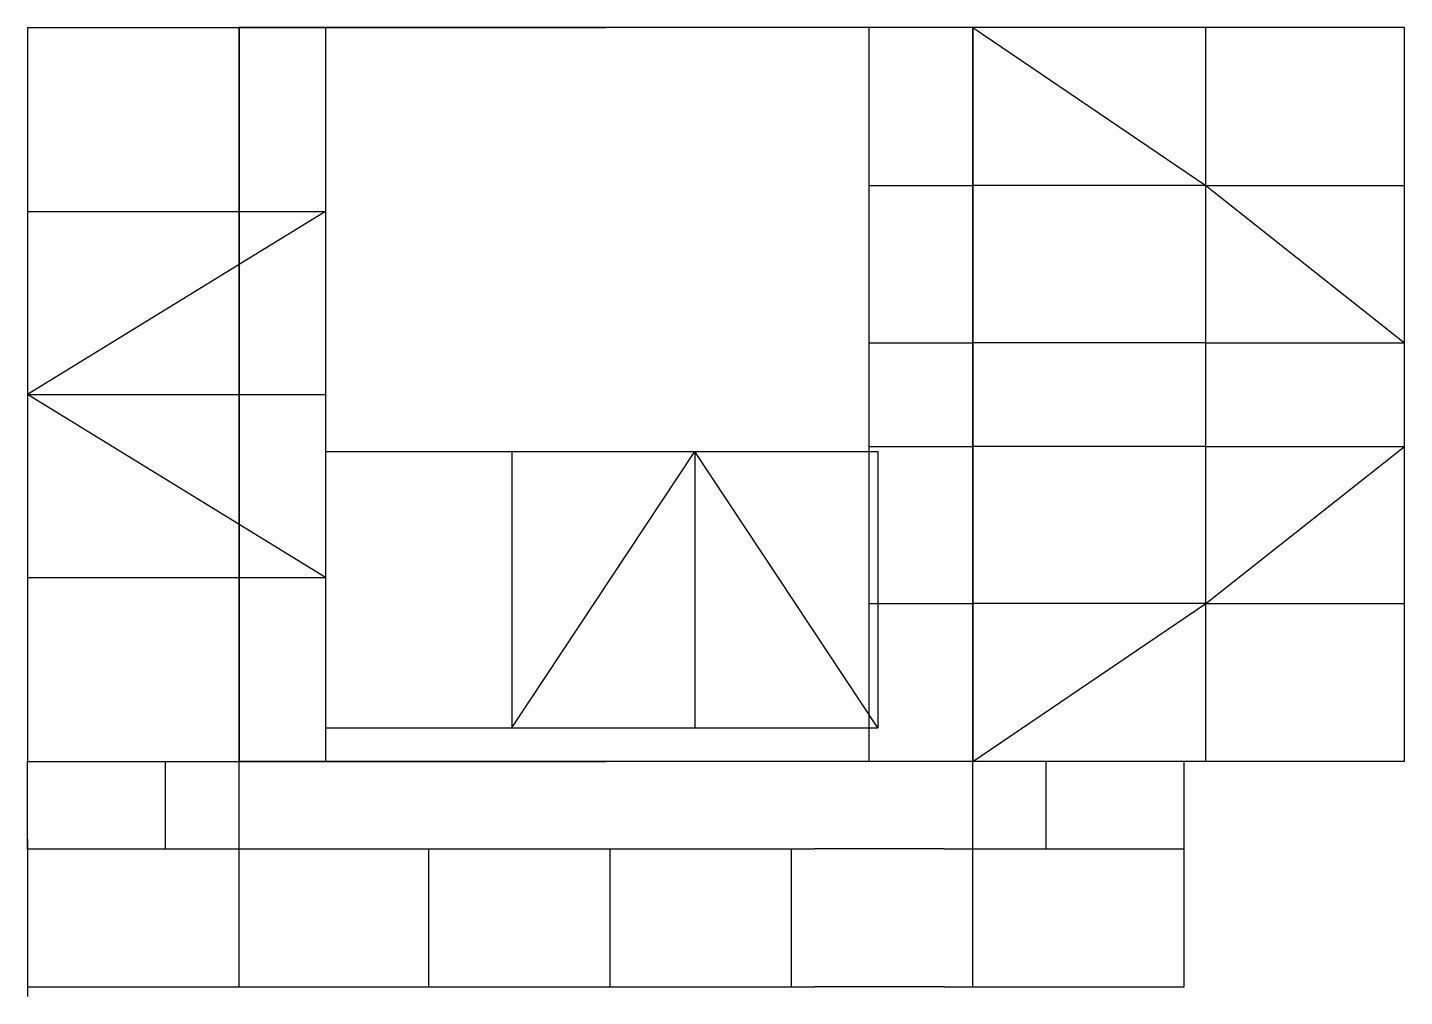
# Model space of a CAD drawing. Header units: millimetres. Extents: x -4684 to 3291, y -3443 to 2167.
import ezdxf

# ---------------------------------------------------------------- set-up
doc = ezdxf.new("R2010")
doc.units = ezdxf.units.MM
doc.layers.add('AS_Belki', color=145, linetype='Continuous')

msp = doc.modelspace()

# ---------------------------------------------------------------- linework, layer by layer
at = {"layer": 'AS_Belki', "color": 1, "ltscale": 20}
for p, q in [((-4684.2, 2166.6, 1829.9), (-4684.2, -2083.4, 1829.9)), ((-4684.2, 2166.6, 1829.9), (-3459.2, 2166.6, 1829.9)), ((-2959.2, 2166.6, 1829.9), (-3459.2, 2166.6, 1829.9)), ((-3459.2, 2166.6, 4049.9), (-1334.2, 2166.6, 1349.9)), ((790.8, 2166.6, 1349.9), (-3459.2, 2166.6, 1349.9)), ((790.8, 2166.6, 4049.9), (-3459.2, 2166.6, 4049.9)), ((790.8, 2166.6, 5979.9), (-3459.2, 2166.6, 5979.9)), ((-3459.2, 2166.6, 4049.9), (-1334.2, 2166.6, 5979.9)), ((-3459.2, 41.6, 1349.9), (-3459.2, 2166.6, -2280.1)), ((-3459.2, 2166.6, 4049.9), (-3459.2, 41.6, 5979.9)), ((-3459.2, 2166.6, 1349.9), (-3459.2, 41.6, 4049.9)), ((-3459.2, -2083.4, 5979.9), (-3459.2, 2166.6, 5979.9)), ((-3459.2, -2083.4, 4049.9), (-3459.2, 2166.6, 4049.9)), ((-3459.2, -2083.4, 1349.9), (-3459.2, 2166.6, 1349.9)), ((-3459.2, 2166.6, -2280.1), (-3459.2, 2166.6, 6979.9)), ((-2959.2, 2166.6, 1829.9), (-2959.2, -2083.4, 1829.9)), ((790.8, 2166.6, 4049.9), (-1334.2, 2166.6, 1349.9)), ((790.8, 2166.6, 4049.9), (-1334.2, 2166.6, 5979.9)), ((190.8, -2083.4, 1349.9), (190.8, 2166.6, 1349.9)), ((790.8, 2166.7, 1349.9), (2140.8, 1251.6, 1349.9)), ((2290.8, 2166.6, 1350.5), (790.8, 2166.6, -149.5)), ((3290.8, 2166.6, 1349.9), (790.8, 2166.6, 1349.9)), ((790.8, 41.6, 1349.9), (790.8, 2166.6, -2280.1)), ((790.8, 2166.6, 4049.9), (790.8, 41.6, 5979.9)), ((790.8, 2166.6, 1349.9), (790.8, 41.6, 4049.9)), ((790.8, -2083.4, 5979.9), (790.8, 2166.6, 5979.9)), ((790.8, -2083.4, 4049.9), (790.8, 2166.6, 4049.9)), ((790.8, -2083.4, 1349.9), (790.8, 2166.6, 1349.9)), ((790.8, 2166.6, -2280.1), (790.8, 2166.6, 6979.9)), ((2140.8, -2083.4, 1349.9), (2140.8, 2166.6, 1349.9)), ((3290.8, -2083.4, 1349.9), (3290.8, 2166.6, 1349.9)), ((190.8, 1251.6, 1349.9), (790.8, 1251.6, 1349.9)), ((2140.8, 1251.6, 1349.9), (790.8, 1251.6, 1349.9)), ((2140.8, 1251.6, 1349.9), (3290.8, 341.6, 1349.9)), ((2140.8, 1251.6, 1349.9), (3290.8, 1251.6, 1349.9)), ((-2959.2, 1101.6, 1829.9), (-4684.2, 41.6, 1829.9)), ((-4684.2, 1101.6, 1829.9), (-2959.2, 1101.6, 1829.9)), ((190.8, 341.6, 1349.9), (790.8, 341.6, 1349.9)), ((2140.8, 341.6, 1349.9), (790.8, 341.6, 1349.9)), ((2140.8, 341.6, 1349.9), (3290.8, 341.6, 1349.9)), ((-2959.2, -1018.4, 1829.9), (-4684.2, 41.6, 1829.9)), ((-4684.2, 41.6, 1829.9), (-2959.2, 41.6, 1829.9)), ((-3459.2, 41.6, 1349.9), (-3459.2, -2083.4, -2280.1)), ((-3459.2, -2083.4, 4049.9), (-3459.2, 41.6, 5979.9)), ((-3459.2, -2083.4, 1349.9), (-3459.2, 41.6, 4049.9)), ((790.8, 41.6, 1349.9), (790.8, -2083.4, -2280.1)), ((790.8, -2083.4, 4049.9), (790.8, 41.6, 5979.9)), ((790.8, -2083.4, 1349.9), (790.8, 41.6, 4049.9)), ((-2959.2, -288.4, 1829.9), (240.8, -288.4, 1829.9)), ((-1879.2, -1888.4, 1829.9), (-819.2, -288.4, 1829.9)), ((-1879.2, -288.4, 1829.9), (-1879.2, -1888.4, 1829.9)), ((240.8, -1888.4, 1829.9), (-819.2, -288.4, 1829.9)), ((-819.2, -288.4, 1829.9), (-819.2, -1888.4, 1829.9)), ((190.8, -258.4, 1349.9), (790.8, -258.4, 1349.9)), ((190.8, -288.4, 1829.9), (190.8, -288.4, 1349.9)), ((240.8, -288.4, 1829.9), (240.8, -1888.4, 1829.9)), ((2140.8, -258.4, 1349.9), (790.8, -258.4, 1349.9)), ((2140.8, -1168.4, 1349.9), (3290.8, -258.4, 1349.9)), ((2140.8, -258.4, 1349.9), (3290.8, -258.4, 1349.9)), ((-4684.2, -1018.4, 1829.9), (-2959.2, -1018.4, 1829.9)), ((190.8, -1168.4, 1349.9), (790.8, -1168.4, 1349.9)), ((790.8, -2083.4, 1349.9), (2140.8, -1168.4, 1349.9)), ((2140.8, -1168.4, 1349.9), (790.8, -1168.4, 1349.9)), ((2140.8, -1168.4, 1349.9), (3290.8, -1168.4, 1349.9)), ((-2959.2, -1888.4, 1829.9), (240.8, -1888.4, 1829.9)), ((190.8, -1888.4, 1829.9), (190.8, -1888.4, 1349.9)), ((-4684.2, -2588.4, 1829.9), (-4684.2, -2083.4, 1829.9)), ((-4684.2, -2083.4, 1829.9), (-3459.2, -2083.4, 1829.9)), ((-3884.2, -2588.4, 1829.9), (-3884.2, -2083.4, 1829.9)), ((-3459.2, -3106.1, 1829.9), (-3459.2, -2083.4, 807.1)), ((-3459.2, -3388.4, 1829.9), (-3459.2, -2083.4, 1829.9)), ((-2959.2, -2083.4, 1829.9), (-3459.2, -2083.4, 1829.9)), ((-3459.2, -2083.4, 4049.9), (-1334.2, -2083.4, 5979.9)), ((-3459.2, -2083.4, 4049.9), (-1334.2, -2083.4, 1349.9)), ((790.8, -2083.4, 5979.9), (-3459.2, -2083.4, 5979.9)), ((790.8, -2083.4, 4049.9), (-3459.2, -2083.4, 4049.9)), ((790.8, -2083.4, 1349.9), (-3459.2, -2083.4, 1349.9)), ((-3459.2, -2083.4, -2280.1), (-3459.2, -2083.4, 6979.9)), ((790.8, -2083.4, 4049.9), (-1334.2, -2083.4, 5979.9)), ((790.8, -2083.4, 4049.9), (-1334.2, -2083.4, 1349.9)), ((790.8, -3106.1, 1349.9), (790.8, -2083.3, 327.1)), ((790.8, -3388.3, 1349.9), (790.8, -2083.4, 1349.9)), ((2290.8, -2083.4, 1350.5), (790.8, -2083.4, -149.5)), ((3290.8, -2083.4, 1349.9), (790.8, -2083.4, 1349.9)), ((790.8, -2083.4, -2280.1), (790.8, -2083.4, 6979.9)), ((1215.8, -2588.4, 1349.9), (1215.8, -2083.4, 1349.9)), ((2015.8, -2588.4, 1349.9), (2015.8, -2083.4, 1349.9)), ((-4684.2, -2533.4, 1829.9), (-4684.2, -3443.4, 1829.9)), ((-4684.2, -2588.4, 1829.9), (-125.4, -2588.4, 1829.9)), ((-2359.2, -3388.4, 1829.9), (-2359.2, -2588.4, 1829.9)), ((-1309.2, -3388.4, 1829.9), (-1309.2, -2588.4, 1829.9)), ((-259.2, -3388.4, 1829.9), (-259.2, -2588.4, 1829.9)), ((624.6, -2588.4, 1349.9), (-125.4, -2588.4, 1829.9)), ((624.6, -2588.4, 1349.9), (2015.8, -2588.4, 1349.9)), ((2015.8, -3388.4, 1349.9), (2015.8, -2588.4, 1349.9)), ((-4684.2, -3388.4, 1829.9), (-125.4, -3388.4, 1829.9)), ((624.6, -3388.4, 1349.9), (-125.4, -3388.4, 1829.9)), ((624.6, -3388.4, 1349.9), (2015.8, -3388.4, 1349.9))]:
    msp.add_line(p, q, dxfattribs=at)

doc.saveas('drawing.dxf')
